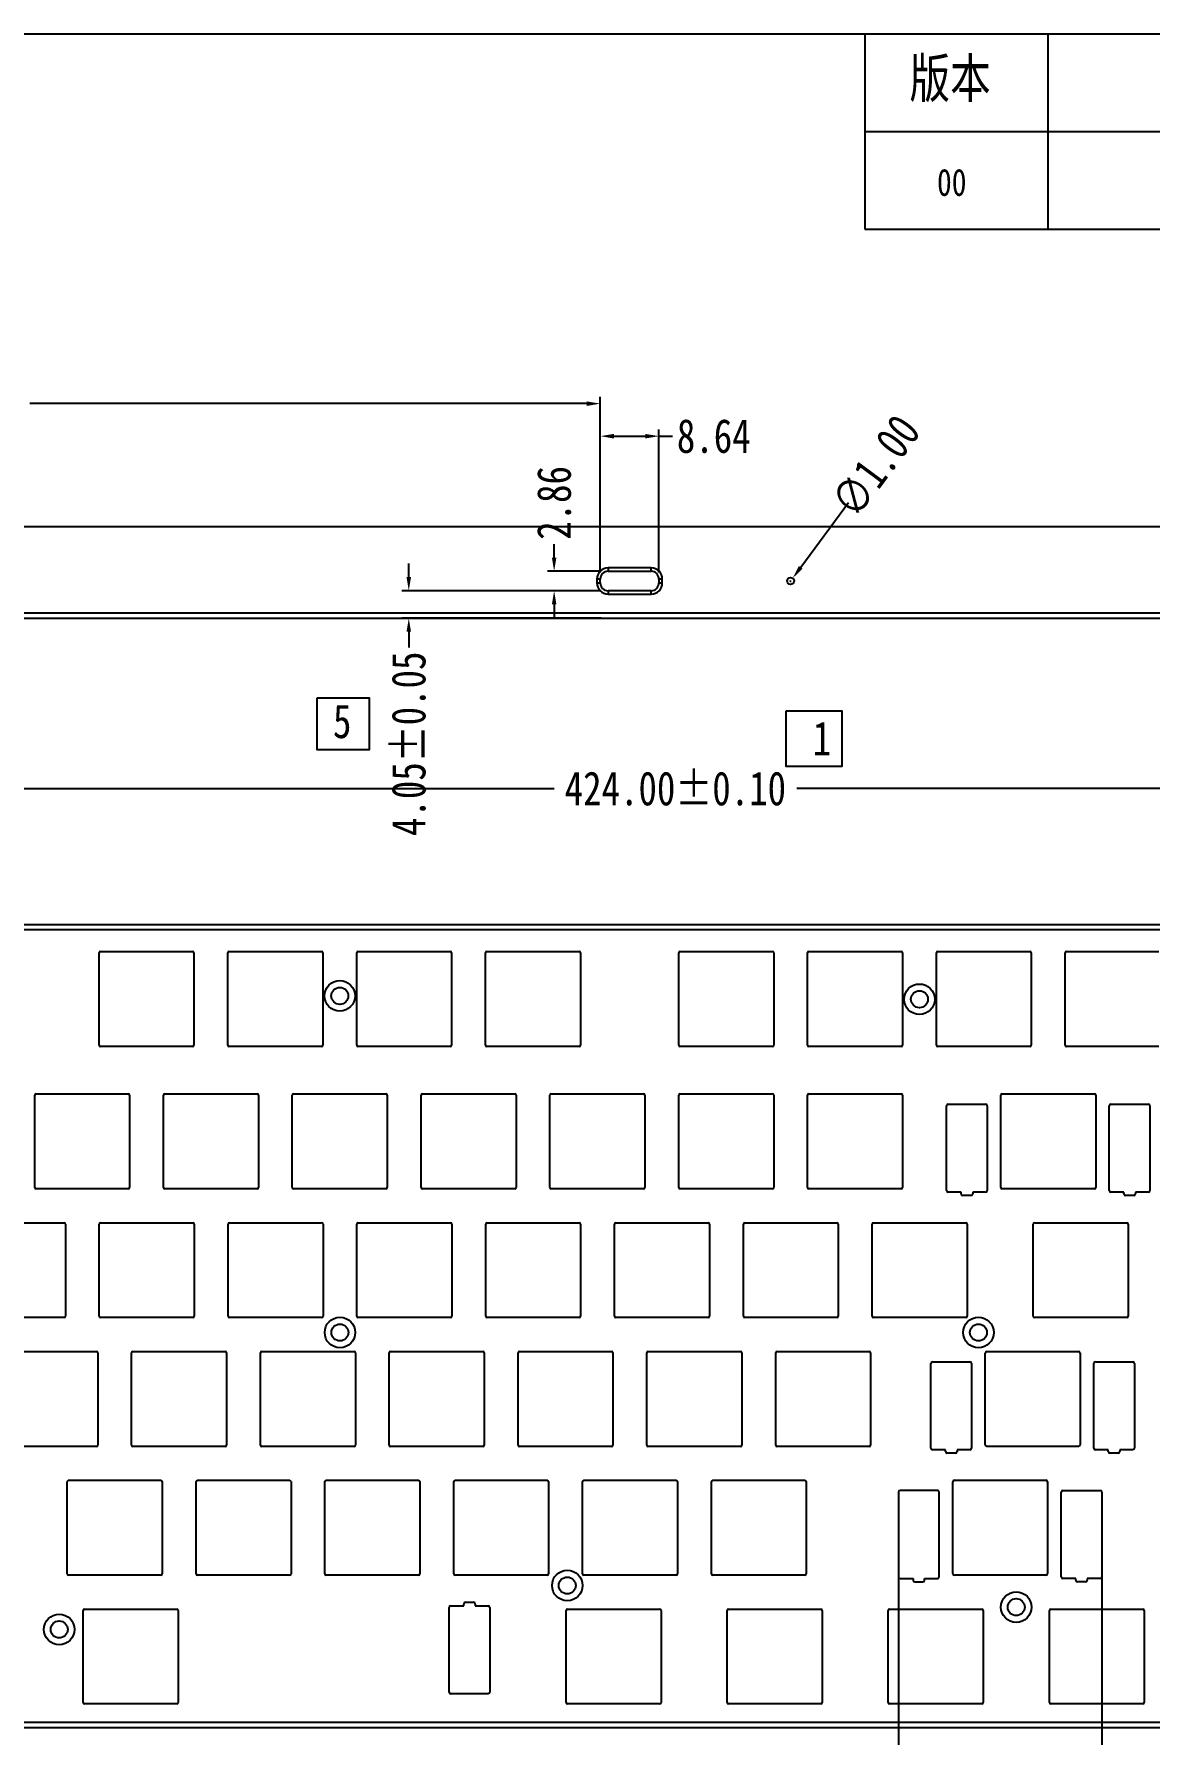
# Model space of a CAD drawing. Header units: inches. Extents: x 544 to 1078, y 439 to 817.
# Drawn here: x 712.8 to 877.4, y 565.6 to 816.6 of the extents above; entities that cross this region are included whole.
import ezdxf

# ---------------------------------------------------------------- set-up
doc = ezdxf.new("R2010")
doc.units = ezdxf.units.IN
doc.header["$LTSCALE"] = 5
doc.header["$MEASUREMENT"] = 0
doc.header["$PDMODE"] = 3
doc.header["$PDSIZE"] = 0.3125
doc.layers.get('0').update_dxf_attribs({"linetype": 'CONTINUOUS'})
doc.layers.get('Defpoints').update_dxf_attribs({"linetype": 'CONTINUOUS'})
doc.layers.add('图框', color=7, linetype='CONTINUOUS')
doc.layers.add('文字说明', color=2, linetype='CONTINUOUS')
doc.styles.get("Standard").update_dxf_attribs({"font": 'txt', "width": 0.8})
doc.dimstyles.get("Standard").update_dxf_attribs({"dimtxt": 5, "dimasz": 2, "dimexe": 1, "dimexo": 1, "dimgap": 0.09, "dimtad": 0, "dimzin": 4, "dimdsep": 46, "dimtxsty": 'Standard', "dimcen": 0.09, "dimclrd": 5, "dimclre": 5, "dimclrt": 1, "dimadec": 0, "dimazin": 0, "dimtp": 0.01, "dimtm": 0.01, "dimtfac": 1, "dimtofl": 0, "dimtmove": 0, "dimatfit": 3, "dimfxl": 0, "dimtolj": 1, "dimtzin": 4, "dimarcsym": 0})

# ---------------------------------------------------------------- blocks, each defined once
blk = doc.blocks.new('*D4')
at = {"color": 5, "lineweight": -2}
for p, q in [((595.44, 681.72), (595.44, 706.25)), ((597.44, 705.25), (789.54, 705.25)), ((1017.44, 705.25), (825.34, 705.25)), ((1019.44, 681.72), (1019.44, 706.25))]:
    blk.add_line(p, q, dxfattribs=at)
at = {"color": 5}
for points in [[(597.44, 705.58), (597.44, 704.92), (595.44, 705.25)], [(1017.44, 705.58), (1017.44, 704.92), (1019.44, 705.25)]]:
    blk.add_solid(points, dxfattribs=at)
at = {"layer": 'Defpoints', "color": 0}
for p in [(1019.44, 705.25), (595.44, 680.72), (1019.44, 680.72)]:
    blk.add_point(p, dxfattribs=at)
at = {"color": 1, "insert": (807.44, 705.25), "char_height": 5, "attachment_point": 5}
blk.add_mtext('\\A1;424.00%%P0{\\fSimSun|b0|i0|c134|p2;.10}', dxfattribs=at)
blk = doc.blocks.new('*D5')
at = {"color": 5, "lineweight": -2}
for p, q in [((832.98, 747.41), (825.93, 737.89)), ((824.35, 735.88), (824.53, 735.88)), ((824.44, 735.79), (824.44, 735.97))]:
    blk.add_line(p, q, dxfattribs=at)
at = {"color": 5}
blk.add_solid([(825.66, 738.09), (826.2, 737.69), (824.74, 736.29)], dxfattribs=at)
at = {"layer": 'Defpoints', "color": 0}
for p in [(824.14, 735.48), (824.74, 736.29)]:
    blk.add_point(p, dxfattribs=at)
at = {"color": 1, "insert": (837, 752.84), "char_height": 5, "attachment_point": 5, "rotation": 53.4727}
blk.add_mtext('\\A1;∅1.00', dxfattribs=at)
blk = doc.blocks.new('*D6')
at = {"color": 5, "lineweight": -2}
for p, q in [((796.37, 737.16), (796.37, 758.25)), ((805.01, 737.16), (805.01, 758.25)), ((798.37, 757.25), (803.01, 757.25)), ((805.01, 757.25), (807.01, 757.25))]:
    blk.add_line(p, q, dxfattribs=at)
at = {"color": 5}
for points in [[(798.37, 757.58), (798.37, 756.91), (796.37, 757.25)], [(803.01, 756.91), (803.01, 757.58), (805.01, 757.25)]]:
    blk.add_solid(points, dxfattribs=at)
at = {"layer": 'Defpoints', "color": 0}
for p in [(805.01, 757.25), (796.37, 736.16), (805.01, 736.16)]:
    blk.add_point(p, dxfattribs=at)
at = {"color": 1, "insert": (813.1, 757.25), "char_height": 5, "attachment_point": 5}
blk.add_mtext('\\A1;8.64', dxfattribs=at)
blk = doc.blocks.new('*D7')
at = {"color": 5, "lineweight": -2}
for p, q in [((768.12, 736.45), (768.12, 738.45)), ((796.52, 734.45), (767.12, 734.45)), ((796.52, 730.4), (767.12, 730.4)), ((768.12, 728.4), (768.12, 726.07))]:
    blk.add_line(p, q, dxfattribs=at)
at = {"color": 5}
for points in [[(767.79, 736.45), (768.45, 736.45), (768.12, 734.45)], [(768.45, 728.4), (767.79, 728.4), (768.12, 730.4)]]:
    blk.add_solid(points, dxfattribs=at)
at = {"layer": 'Defpoints', "color": 0}
for p in [(797.52, 734.45), (768.12, 730.4), (797.52, 730.4)]:
    blk.add_point(p, dxfattribs=at)
at = {"color": 1, "insert": (768.12, 711.87), "char_height": 5, "attachment_point": 5, "rotation": 90}
blk.add_mtext('\\A1;4.05%%P0{\\fSimSun|b0|i0|c134|p2;.05}', dxfattribs=at)
blk = doc.blocks.new('*D8')
at = {"color": 5, "lineweight": -2}
for p, q in [((789.56, 739.31), (789.56, 741.31)), ((796.52, 737.31), (788.56, 737.31)), ((796.52, 734.45), (788.56, 734.45)), ((789.56, 732.45), (789.56, 730.45))]:
    blk.add_line(p, q, dxfattribs=at)
at = {"color": 5}
for points in [[(789.23, 739.31), (789.89, 739.31), (789.56, 737.31)], [(789.89, 732.45), (789.23, 732.45), (789.56, 734.45)]]:
    blk.add_solid(points, dxfattribs=at)
at = {"layer": 'Defpoints', "color": 0}
for p in [(789.56, 737.31), (797.52, 737.31), (797.52, 734.45)]:
    blk.add_point(p, dxfattribs=at)
at = {"color": 1, "insert": (789.56, 747.4), "char_height": 5, "attachment_point": 5, "rotation": 90}
blk.add_mtext('\\A1;2.86', dxfattribs=at)
blk = doc.blocks.new('*D13')
at = {"color": 5, "lineweight": -2}
for p, q in [((840.35, 591.19), (840.35, 553.6)), ((870.35, 591.19), (870.35, 553.6)), ((842.35, 554.6), (842.59, 554.6)), ((868.35, 554.6), (868.1, 554.6))]:
    blk.add_line(p, q, dxfattribs=at)
at = {"color": 5}
for points in [[(842.35, 554.93), (842.35, 554.26), (840.35, 554.6)], [(868.35, 554.93), (868.35, 554.26), (870.35, 554.6)]]:
    blk.add_solid(points, dxfattribs=at)
at = {"layer": 'Defpoints', "color": 0}
for p in [(840.35, 592.19), (870.35, 592.19), (870.35, 554.6)]:
    blk.add_point(p, dxfattribs=at)
at = {"color": 1, "insert": (855.35, 554.6), "char_height": 5, "attachment_point": 5}
blk.add_mtext('\\A1;30.00%%P0.1', dxfattribs=at)
blk = doc.blocks.new('*D17')
at = {"color": 5, "lineweight": -2}
for p, q in [((595.44, 743.45), (595.44, 763.05)), ((796.37, 737.16), (796.37, 763.05)), ((597.44, 762.05), (679.58, 762.05)), ((794.37, 762.05), (712.23, 762.05))]:
    blk.add_line(p, q, dxfattribs=at)
at = {"color": 5}
for points in [[(597.44, 762.38), (597.44, 761.71), (595.44, 762.05)], [(794.37, 761.71), (794.37, 762.38), (796.37, 762.05)]]:
    blk.add_solid(points, dxfattribs=at)
at = {"layer": 'Defpoints', "color": 0}
for p in [(595.44, 762.05), (595.44, 742.45), (796.37, 736.16)]:
    blk.add_point(p, dxfattribs=at)
at = {"color": 1, "insert": (695.91, 762.05), "char_height": 5, "attachment_point": 5}
blk.add_mtext('\\A1;200.93%%P0{\\fSimSun|b0|i0|c134|p2;.1}', dxfattribs=at)

msp = doc.modelspace()

# ---------------------------------------------------------------- linework, layer by layer
at = {"color": 7, "linetype": 'Continuous'}
for p, q in [((599.941, 743.938), (1014.941, 743.938)), ((797.521, 737.814), (797.521, 737.314)), ((803.861, 737.814), (797.521, 737.814)), ((803.861, 737.314), (803.861, 737.814)), ((795.871, 736.164), (795.871, 735.604)), ((796.371, 736.164), (795.871, 736.164)), ((795.871, 735.604), (796.371, 735.604)), ((796.371, 735.604), (796.371, 736.164)), ((797.521, 737.314), (803.861, 737.314)), ((805.011, 736.164), (805.011, 735.604)), ((805.511, 736.164), (805.011, 736.164)), ((805.011, 735.604), (805.511, 735.604)), ((805.511, 735.604), (805.511, 736.164)), ((797.521, 734.454), (797.521, 733.954)), ((803.861, 734.454), (797.521, 734.454)), ((797.521, 733.954), (803.861, 733.954)), ((803.861, 733.954), (803.861, 734.454)), ((595.441, 731.204), (1019.441, 731.204)), ((596.241, 730.404), (1018.641, 730.404))]:
    msp.add_line(p, q, dxfattribs=at)
at = {"color": 4, "linetype": 'Continuous'}
for p, q in [((599.941, 685.218), (1014.941, 685.218)), ((1014.941, 684.418), (599.941, 684.418)), ((722.441, 667.418), (722.441, 681.018)), ((722.641, 681.218), (736.241, 681.218)), ((736.441, 681.018), (736.441, 667.418)), ((741.441, 667.418), (741.441, 681.018)), ((741.641, 681.218), (755.241, 681.218)), ((755.441, 681.018), (755.441, 667.418)), ((760.441, 667.418), (760.441, 681.018)), ((760.641, 681.218), (774.241, 681.218)), ((774.441, 681.018), (774.441, 667.418)), ((779.441, 667.418), (779.441, 681.018)), ((779.641, 681.218), (793.241, 681.218)), ((793.441, 681.018), (793.441, 667.418)), ((807.941, 667.418), (807.941, 681.018)), ((808.141, 681.218), (821.741, 681.218)), ((821.941, 681.018), (821.941, 667.418)), ((826.941, 667.418), (826.941, 681.018)), ((827.141, 681.218), (840.741, 681.218)), ((840.941, 681.018), (840.941, 667.418)), ((845.941, 667.418), (845.941, 681.018)), ((846.141, 681.218), (859.741, 681.218)), ((859.941, 681.018), (859.941, 667.418)), ((864.941, 667.418), (864.941, 681.018)), ((865.141, 681.218), (878.741, 681.218)), ((736.241, 667.218), (722.641, 667.218)), ((755.241, 667.218), (741.641, 667.218)), ((774.241, 667.218), (760.641, 667.218)), ((793.241, 667.218), (779.641, 667.218)), ((821.741, 667.218), (808.141, 667.218)), ((840.741, 667.218), (827.141, 667.218)), ((859.741, 667.218), (846.141, 667.218)), ((878.741, 667.218), (865.141, 667.218)), ((712.941, 646.418), (712.941, 660.018)), ((713.141, 660.218), (726.741, 660.218)), ((726.941, 660.018), (726.941, 646.418)), ((731.941, 646.418), (731.941, 660.018)), ((732.141, 660.218), (745.741, 660.218)), ((745.941, 660.018), (745.941, 646.418)), ((750.941, 646.418), (750.941, 660.018)), ((751.141, 660.218), (764.741, 660.218)), ((764.941, 660.018), (764.941, 646.418)), ((769.941, 646.418), (769.941, 660.018)), ((770.141, 660.218), (783.741, 660.218)), ((783.941, 660.018), (783.941, 646.418)), ((788.941, 646.418), (788.941, 660.018)), ((789.141, 660.218), (802.741, 660.218)), ((802.941, 660.018), (802.941, 646.418)), ((807.941, 646.418), (807.941, 660.018)), ((808.141, 660.218), (821.741, 660.218)), ((821.941, 660.018), (821.941, 646.418)), ((826.941, 646.418), (826.941, 660.018)), ((827.141, 660.218), (840.741, 660.218)), ((840.941, 660.018), (840.941, 646.418)), ((855.441, 646.418), (855.441, 660.018)), ((855.641, 660.218), (869.241, 660.218)), ((869.441, 660.018), (869.441, 646.418)), ((847.441, 645.968), (847.441, 658.468)), ((847.691, 658.718), (853.191, 658.718)), ((853.441, 658.468), (853.441, 645.968)), ((871.441, 645.968), (871.441, 658.468)), ((871.691, 658.718), (877.191, 658.718)), ((877.441, 658.468), (877.441, 645.968)), ((726.741, 646.218), (713.141, 646.218)), ((745.741, 646.218), (732.141, 646.218)), ((764.741, 646.218), (751.141, 646.218)), ((783.741, 646.218), (770.141, 646.218)), ((802.741, 646.218), (789.141, 646.218)), ((821.741, 646.218), (808.141, 646.218)), ((840.741, 646.218), (827.141, 646.218)), ((849.591, 645.718), (847.691, 645.718)), ((849.591, 645.468), (849.591, 645.718)), ((851.041, 645.218), (849.841, 645.218)), ((853.191, 645.718), (851.291, 645.718)), ((851.291, 645.718), (851.291, 645.468)), ((869.241, 646.218), (855.641, 646.218)), ((873.591, 645.718), (871.691, 645.718)), ((873.591, 645.468), (873.591, 645.718)), ((875.041, 645.218), (873.841, 645.218)), ((877.191, 645.718), (875.291, 645.718)), ((875.291, 645.718), (875.291, 645.468)), ((703.671, 641.218), (717.271, 641.218)), ((717.471, 641.018), (717.471, 627.418)), ((722.471, 627.418), (722.471, 641.018)), ((722.671, 641.218), (736.271, 641.218)), ((736.471, 641.018), (736.471, 627.418)), ((741.471, 627.418), (741.471, 641.018)), ((741.671, 641.218), (755.271, 641.218)), ((755.471, 641.018), (755.471, 627.418)), ((760.471, 627.418), (760.471, 641.018)), ((760.671, 641.218), (774.271, 641.218)), ((774.471, 641.018), (774.471, 627.418)), ((779.471, 627.418), (779.471, 641.018)), ((779.671, 641.218), (793.271, 641.218)), ((793.471, 641.018), (793.471, 627.418)), ((798.471, 627.418), (798.471, 641.018)), ((798.671, 641.218), (812.271, 641.218)), ((812.471, 641.018), (812.471, 627.418)), ((817.471, 627.418), (817.471, 641.018)), ((817.671, 641.218), (831.271, 641.218)), ((831.471, 641.018), (831.471, 627.418)), ((836.471, 627.418), (836.471, 641.018)), ((836.671, 641.218), (850.271, 641.218)), ((850.471, 641.018), (850.471, 627.418)), ((860.236, 627.418), (860.236, 641.018)), ((860.436, 641.218), (874.036, 641.218)), ((874.236, 641.018), (874.236, 627.418)), ((717.271, 627.218), (703.671, 627.218)), ((736.271, 627.218), (722.671, 627.218)), ((755.271, 627.218), (741.671, 627.218)), ((774.271, 627.218), (760.671, 627.218)), ((793.271, 627.218), (779.671, 627.218)), ((812.271, 627.218), (798.671, 627.218)), ((831.271, 627.218), (817.671, 627.218)), ((850.271, 627.218), (836.671, 627.218)), ((874.036, 627.218), (860.436, 627.218)), ((708.441, 622.218), (722.041, 622.218)), ((722.241, 622.018), (722.241, 608.418)), ((727.241, 608.418), (727.241, 622.018)), ((727.441, 622.218), (741.041, 622.218)), ((741.241, 622.018), (741.241, 608.418)), ((746.241, 608.418), (746.241, 622.018)), ((746.441, 622.218), (760.041, 622.218)), ((760.241, 622.018), (760.241, 608.418)), ((765.241, 608.418), (765.241, 622.018)), ((765.441, 622.218), (779.041, 622.218)), ((779.241, 622.018), (779.241, 608.418)), ((784.241, 608.418), (784.241, 622.018)), ((784.441, 622.218), (798.041, 622.218)), ((798.241, 622.018), (798.241, 608.418)), ((803.241, 608.418), (803.241, 622.018)), ((803.441, 622.218), (817.041, 622.218)), ((817.241, 622.018), (817.241, 608.418)), ((822.241, 608.418), (822.241, 622.018)), ((822.441, 622.218), (836.041, 622.218)), ((836.241, 622.018), (836.241, 608.418)), ((845.141, 607.968), (845.141, 620.468)), ((845.391, 620.718), (850.891, 620.718)), ((851.141, 620.468), (851.141, 607.968)), ((853.141, 608.468), (853.141, 621.968)), ((853.391, 622.218), (866.891, 622.218)), ((867.141, 621.968), (867.141, 608.468)), ((869.141, 607.968), (869.141, 620.468)), ((869.391, 620.718), (874.891, 620.718)), ((875.141, 620.468), (875.141, 607.968)), ((722.041, 608.218), (708.441, 608.218)), ((741.041, 608.218), (727.441, 608.218)), ((760.041, 608.218), (746.441, 608.218)), ((779.041, 608.218), (765.441, 608.218)), ((798.041, 608.218), (784.441, 608.218)), ((817.041, 608.218), (803.441, 608.218)), ((836.041, 608.218), (822.441, 608.218)), ((847.291, 607.718), (845.391, 607.718)), ((847.291, 607.468), (847.291, 607.718)), ((850.891, 607.718), (848.991, 607.718)), ((848.991, 607.718), (848.991, 607.468)), ((866.891, 608.218), (853.391, 608.218)), ((871.291, 607.718), (869.391, 607.718)), ((871.291, 607.468), (871.291, 607.718)), ((874.891, 607.718), (872.991, 607.718)), ((872.991, 607.718), (872.991, 607.468)), ((848.741, 607.218), (847.541, 607.218)), ((872.741, 607.218), (871.541, 607.218)), ((717.751, 589.418), (717.751, 603.018)), ((717.951, 603.218), (731.551, 603.218)), ((731.751, 603.018), (731.751, 589.418)), ((736.751, 589.418), (736.751, 603.018)), ((736.951, 603.218), (750.551, 603.218)), ((750.751, 603.018), (750.751, 589.418)), ((755.751, 589.418), (755.751, 603.018)), ((755.951, 603.218), (769.551, 603.218)), ((769.751, 603.018), (769.751, 589.418)), ((774.751, 589.418), (774.751, 603.018)), ((774.951, 603.218), (788.551, 603.218)), ((788.751, 603.018), (788.751, 589.418)), ((793.751, 589.418), (793.751, 603.018)), ((793.951, 603.218), (807.551, 603.218)), ((807.751, 603.018), (807.751, 589.418)), ((812.751, 589.418), (812.751, 603.018)), ((812.951, 603.218), (826.551, 603.218)), ((826.751, 603.018), (826.751, 589.418)), ((848.346, 589.468), (848.346, 602.968)), ((848.596, 603.218), (862.096, 603.218)), ((862.346, 602.968), (862.346, 589.468)), ((840.346, 601.468), (840.346, 588.968)), ((846.096, 601.718), (840.596, 601.718)), ((846.346, 588.968), (846.346, 601.468)), ((864.346, 588.968), (864.346, 601.468)), ((864.596, 601.718), (870.096, 601.718)), ((870.346, 601.468), (870.346, 588.968)), ((731.551, 589.218), (717.951, 589.218)), ((750.551, 589.218), (736.951, 589.218)), ((769.551, 589.218), (755.951, 589.218)), ((788.551, 589.218), (774.951, 589.218)), ((807.551, 589.218), (793.951, 589.218)), ((826.551, 589.218), (812.951, 589.218)), ((840.596, 588.718), (842.496, 588.718)), ((842.496, 588.718), (842.496, 588.468)), ((842.746, 588.218), (843.946, 588.218)), ((844.196, 588.718), (846.096, 588.718)), ((844.196, 588.468), (844.196, 588.718)), ((862.096, 589.218), (848.596, 589.218)), ((866.496, 588.718), (864.596, 588.718)), ((866.496, 588.468), (866.496, 588.718)), ((867.946, 588.218), (866.746, 588.218)), ((870.096, 588.718), (868.196, 588.718)), ((868.196, 588.718), (868.196, 588.468)), ((774.316, 584.718), (776.216, 584.718)), ((776.216, 584.718), (776.216, 584.968)), ((776.466, 585.218), (777.666, 585.218)), ((777.916, 584.968), (777.916, 584.718)), ((777.916, 584.718), (779.816, 584.718)), ((720.091, 570.418), (720.091, 584.018)), ((720.291, 584.218), (733.891, 584.218)), ((734.091, 584.018), (734.091, 570.418)), ((774.066, 571.968), (774.066, 584.468)), ((780.066, 584.468), (780.066, 571.968)), ((791.321, 570.418), (791.321, 584.018)), ((791.521, 584.218), (805.121, 584.218)), ((805.321, 584.018), (805.321, 570.418)), ((815.081, 570.418), (815.081, 584.018)), ((815.281, 584.218), (828.881, 584.218)), ((829.081, 584.018), (829.081, 570.418)), ((838.841, 570.418), (838.841, 584.018)), ((839.041, 584.218), (852.641, 584.218)), ((852.841, 584.018), (852.841, 570.418)), ((862.601, 570.418), (862.601, 584.018)), ((862.801, 584.218), (876.401, 584.218)), ((876.601, 584.018), (876.601, 570.418)), ((733.891, 570.218), (720.291, 570.218)), ((779.816, 571.718), (774.316, 571.718)), ((805.121, 570.218), (791.521, 570.218)), ((828.881, 570.218), (815.281, 570.218)), ((852.641, 570.218), (839.041, 570.218)), ((876.401, 570.218), (862.801, 570.218)), ((599.941, 567.518), (1014.941, 567.518)), ((1014.941, 566.718), (599.941, 566.718))]:
    msp.add_line(p, q, dxfattribs=at)
at = {"color": 1}
for points in [[(754.601, 718.656), (762.271, 718.656), (762.271, 710.955), (754.601, 710.955)], [(823.771, 716.747), (831.991, 716.747), (831.991, 708.529), (823.771, 708.529)]]:
    msp.add_lwpolyline(points, close=True, dxfattribs=at)
at = {"color": 7, "linetype": 'Continuous'}
msp.add_circle((824.441, 735.884), 0.5, dxfattribs=at)
at = {"color": 4, "linetype": 'Continuous'}
for centre, radius in [((757.941, 674.681), 2.25), ((757.941, 674.681), 1.25), ((843.441, 674.181), 2.25), ((843.441, 674.181), 1.25), ((757.971, 625.018), 2.25), ((757.971, 625.018), 1.25), ((852.141, 625.018), 2.25), ((852.141, 625.018), 1.25), ((791.501, 587.698), 2.25), ((791.501, 587.698), 1.25), ((857.717, 584.513), 2.25), ((857.717, 584.513), 1.25), ((716.566, 581.218), 2.25), ((716.566, 581.218), 1.25)]:
    msp.add_circle(centre, radius, dxfattribs=at)
at = {"color": 7, "linetype": 'Continuous'}
for centre, radius, start, end in [((797.521, 736.164), 1.65, 90, 180), ((803.861, 736.164), 1.65, 360, 90), ((797.521, 735.604), 1.65, 180, 270), ((797.521, 736.164), 1.15, 90, 180), ((797.521, 735.604), 1.15, 180, 270), ((803.861, 736.164), 1.15, 360, 90), ((803.861, 735.604), 1.65, 270, 360), ((803.861, 735.604), 1.15, 270, 360)]:
    msp.add_arc(centre, radius, start, end, dxfattribs=at)
at = {"color": 4, "linetype": 'Continuous'}
for centre, radius, start, end in [((722.641, 681.018), 0.2, 90, 180), ((736.241, 681.018), 0.2, 0, 90), ((741.641, 681.018), 0.2, 90, 180), ((755.241, 681.018), 0.2, 0, 90), ((760.641, 681.018), 0.2, 90, 180), ((774.241, 681.018), 0.2, 0, 90), ((779.641, 681.018), 0.2, 90, 180), ((793.241, 681.018), 0.2, 0, 90), ((808.141, 681.018), 0.2, 90, 180), ((821.741, 681.018), 0.2, 0, 90), ((827.141, 681.018), 0.2, 90, 180), ((840.741, 681.018), 0.2, 0, 90), ((846.141, 681.018), 0.2, 90, 180), ((859.741, 681.018), 0.2, 0, 90), ((865.141, 681.018), 0.2, 90, 180), ((722.641, 667.418), 0.2, 180, 270), ((736.241, 667.418), 0.2, 270, 0), ((741.641, 667.418), 0.2, 180, 270), ((755.241, 667.418), 0.2, 270, 0), ((760.641, 667.418), 0.2, 180, 270), ((774.241, 667.418), 0.2, 270, 0), ((779.641, 667.418), 0.2, 180, 270), ((793.241, 667.418), 0.2, 270, 0), ((808.141, 667.418), 0.2, 180, 270), ((821.741, 667.418), 0.2, 270, 0), ((827.141, 667.418), 0.2, 180, 270), ((840.741, 667.418), 0.2, 270, 0), ((846.141, 667.418), 0.2, 180, 270), ((859.741, 667.418), 0.2, 270, 0), ((865.141, 667.418), 0.2, 180, 270), ((713.141, 660.018), 0.2, 90, 180), ((726.741, 660.018), 0.2, 0, 90), ((732.141, 660.018), 0.2, 90, 180), ((745.741, 660.018), 0.2, 0, 90), ((751.141, 660.018), 0.2, 90, 180), ((764.741, 660.018), 0.2, 0, 90), ((770.141, 660.018), 0.2, 90, 180), ((783.741, 660.018), 0.2, 0, 90), ((789.141, 660.018), 0.2, 90, 180), ((802.741, 660.018), 0.2, 0, 90), ((808.141, 660.018), 0.2, 90, 180), ((821.741, 660.018), 0.2, 0, 90), ((827.141, 660.018), 0.2, 90, 180), ((840.741, 660.018), 0.2, 0, 90), ((855.641, 660.018), 0.2, 90, 180), ((869.241, 660.018), 0.2, 0, 90), ((847.691, 658.468), 0.25, 90, 180), ((853.191, 658.468), 0.25, 0, 90), ((871.691, 658.468), 0.25, 90, 180), ((877.191, 658.468), 0.25, 0, 90), ((713.141, 646.418), 0.2, 180, 270), ((726.741, 646.418), 0.2, 270, 0), ((732.141, 646.418), 0.2, 180, 270), ((745.741, 646.418), 0.2, 270, 0), ((751.141, 646.418), 0.2, 180, 270), ((764.741, 646.418), 0.2, 270, 0), ((770.141, 646.418), 0.2, 180, 270), ((783.741, 646.418), 0.2, 270, 0), ((789.141, 646.418), 0.2, 180, 270), ((802.741, 646.418), 0.2, 270, 0), ((808.141, 646.418), 0.2, 180, 270), ((821.741, 646.418), 0.2, 270, 0), ((827.141, 646.418), 0.2, 180, 270), ((840.741, 646.418), 0.2, 270, 0), ((847.691, 645.968), 0.25, 180, 270), ((849.841, 645.468), 0.25, 180, 270), ((851.041, 645.468), 0.25, 270, 0), ((853.191, 645.968), 0.25, 270, 0), ((855.641, 646.418), 0.2, 180, 270), ((869.241, 646.418), 0.2, 270, 0), ((871.691, 645.968), 0.25, 180, 270), ((873.841, 645.468), 0.25, 180, 270), ((875.041, 645.468), 0.25, 270, 0), ((877.191, 645.968), 0.25, 270, 0), ((717.271, 641.018), 0.2, 0, 90), ((722.671, 641.018), 0.2, 90, 180), ((736.271, 641.018), 0.2, 0, 90), ((741.671, 641.018), 0.2, 90, 180), ((755.271, 641.018), 0.2, 0, 90), ((760.671, 641.018), 0.2, 90, 180), ((774.271, 641.018), 0.2, 0, 90), ((779.671, 641.018), 0.2, 90, 180), ((793.271, 641.018), 0.2, 0, 90), ((798.671, 641.018), 0.2, 90, 180), ((812.271, 641.018), 0.2, 0, 90), ((817.671, 641.018), 0.2, 90, 180), ((831.271, 641.018), 0.2, 0, 90), ((836.671, 641.018), 0.2, 90, 180), ((850.271, 641.018), 0.2, 0, 90), ((860.436, 641.018), 0.2, 90, 180), ((874.036, 641.018), 0.2, 0, 90), ((717.271, 627.418), 0.2, 270, 0), ((722.671, 627.418), 0.2, 180, 270), ((736.271, 627.418), 0.2, 270, 0), ((741.671, 627.418), 0.2, 180, 270), ((755.271, 627.418), 0.2, 270, 0), ((760.671, 627.418), 0.2, 180, 270), ((774.271, 627.418), 0.2, 270, 0), ((779.671, 627.418), 0.2, 180, 270), ((793.271, 627.418), 0.2, 270, 0), ((798.671, 627.418), 0.2, 180, 270), ((812.271, 627.418), 0.2, 270, 0), ((817.671, 627.418), 0.2, 180, 270), ((831.271, 627.418), 0.2, 270, 0), ((836.671, 627.418), 0.2, 180, 270), ((850.271, 627.418), 0.2, 270, 0), ((860.436, 627.418), 0.2, 180, 270), ((874.036, 627.418), 0.2, 270, 0), ((722.041, 622.018), 0.2, 0, 90), ((727.441, 622.018), 0.2, 90, 180), ((741.041, 622.018), 0.2, 0, 90), ((746.441, 622.018), 0.2, 90, 180), ((760.041, 622.018), 0.2, 0, 90), ((765.441, 622.018), 0.2, 90, 180), ((779.041, 622.018), 0.2, 0, 90), ((784.441, 622.018), 0.2, 90, 180), ((798.041, 622.018), 0.2, 0, 90), ((803.441, 622.018), 0.2, 90, 180), ((817.041, 622.018), 0.2, 0, 90), ((822.441, 622.018), 0.2, 90, 180), ((836.041, 622.018), 0.2, 0, 90), ((845.391, 620.468), 0.25, 90, 180), ((850.891, 620.468), 0.25, 0, 90), ((853.391, 621.968), 0.25, 90, 180), ((866.891, 621.968), 0.25, 0, 90), ((869.391, 620.468), 0.25, 90, 180), ((874.891, 620.468), 0.25, 0, 90), ((722.041, 608.418), 0.2, 270, 0), ((727.441, 608.418), 0.2, 180, 270), ((741.041, 608.418), 0.2, 270, 0), ((746.441, 608.418), 0.2, 180, 270), ((760.041, 608.418), 0.2, 270, 0), ((765.441, 608.418), 0.2, 180, 270), ((779.041, 608.418), 0.2, 270, 0), ((784.441, 608.418), 0.2, 180, 270), ((798.041, 608.418), 0.2, 270, 0), ((803.441, 608.418), 0.2, 180, 270), ((817.041, 608.418), 0.2, 270, 0), ((822.441, 608.418), 0.2, 180, 270), ((836.041, 608.418), 0.2, 270, 0), ((845.391, 607.968), 0.25, 180, 270), ((847.541, 607.468), 0.25, 180, 270), ((848.741, 607.468), 0.25, 270, 0), ((850.891, 607.968), 0.25, 270, 0), ((853.391, 608.468), 0.25, 180, 270), ((866.891, 608.468), 0.25, 270, 0), ((869.391, 607.968), 0.25, 180, 270), ((871.541, 607.468), 0.25, 180, 270), ((872.741, 607.468), 0.25, 270, 0), ((874.891, 607.968), 0.25, 270, 0), ((717.951, 603.018), 0.2, 90, 180), ((731.551, 603.018), 0.2, 0, 90), ((736.951, 603.018), 0.2, 90, 180), ((750.551, 603.018), 0.2, 0, 90), ((755.951, 603.018), 0.2, 90, 180), ((769.551, 603.018), 0.2, 0, 90), ((774.951, 603.018), 0.2, 90, 180), ((788.551, 603.018), 0.2, 0, 90), ((793.951, 603.018), 0.2, 90, 180), ((807.551, 603.018), 0.2, 0, 90), ((812.951, 603.018), 0.2, 90, 180), ((826.551, 603.018), 0.2, 0, 90), ((848.596, 602.968), 0.25, 90, 180), ((862.096, 602.968), 0.25, 0, 90), ((840.596, 601.468), 0.25, 90, 180), ((846.096, 601.468), 0.25, 0, 90), ((864.596, 601.468), 0.25, 90, 180), ((870.096, 601.468), 0.25, 0, 90), ((717.951, 589.418), 0.2, 180, 270), ((731.551, 589.418), 0.2, 270, 0), ((736.951, 589.418), 0.2, 180, 270), ((750.551, 589.418), 0.2, 270, 0), ((755.951, 589.418), 0.2, 180, 270), ((769.551, 589.418), 0.2, 270, 0), ((774.951, 589.418), 0.2, 180, 270), ((788.551, 589.418), 0.2, 270, 0), ((793.951, 589.418), 0.2, 180, 270), ((807.551, 589.418), 0.2, 270, 0), ((812.951, 589.418), 0.2, 180, 270), ((826.551, 589.418), 0.2, 270, 0), ((840.596, 588.968), 0.25, 180, 270), ((842.746, 588.468), 0.25, 180, 270), ((843.946, 588.468), 0.25, 270, 0), ((846.096, 588.968), 0.25, 270, 0), ((848.596, 589.468), 0.25, 180, 270), ((862.096, 589.468), 0.25, 270, 0), ((864.596, 588.968), 0.25, 180, 270), ((866.746, 588.468), 0.25, 180, 270), ((867.946, 588.468), 0.25, 270, 0), ((870.096, 588.968), 0.25, 270, 0), ((774.316, 584.468), 0.25, 90, 180), ((776.466, 584.968), 0.25, 90, 180), ((777.666, 584.968), 0.25, 0, 90), ((779.816, 584.468), 0.25, 0, 90), ((720.291, 584.018), 0.2, 90, 180), ((733.891, 584.018), 0.2, 0, 90), ((791.521, 584.018), 0.2, 90, 180), ((805.121, 584.018), 0.2, 0, 90), ((815.281, 584.018), 0.2, 90, 180), ((828.881, 584.018), 0.2, 0, 90), ((839.041, 584.018), 0.2, 90, 180), ((852.641, 584.018), 0.2, 0, 90), ((862.801, 584.018), 0.2, 90, 180), ((876.401, 584.018), 0.2, 0, 90), ((720.291, 570.418), 0.2, 180, 270), ((733.891, 570.418), 0.2, 270, 0), ((774.316, 571.968), 0.25, 180, 270), ((779.816, 571.968), 0.25, 270, 0), ((791.521, 570.418), 0.2, 180, 270), ((805.121, 570.418), 0.2, 270, 0), ((815.281, 570.418), 0.2, 180, 270), ((828.881, 570.418), 0.2, 270, 0), ((839.041, 570.418), 0.2, 180, 270), ((852.641, 570.418), 0.2, 270, 0), ((862.801, 570.418), 0.2, 180, 270), ((876.401, 570.418), 0.2, 270, 0)]:
    msp.add_arc(centre, radius, start, end, dxfattribs=at)
at = {"layer": '图框'}
for p, q in [((835.386, 816.575), (835.386, 787.775)), ((862.386, 816.575), (862.386, 787.775)), ((835.386, 802.175), (1078.386, 802.175)), ((835.386, 787.775), (1078.386, 787.775))]:
    msp.add_line(p, q, dxfattribs=at)
msp.add_lwpolyline([(543.786, 438.575), (1078.386, 438.575), (1078.386, 816.575), (543.786, 816.575)], close=True, dxfattribs=at)

# ---------------------------------------------------------------- texts
at = {"color": 1, "char_height": 5, "width": 4.90744, "attachment_point": 1}
for s, insert in [('5', (756.938, 717.709)), ('1', (827.701, 715.154))]:
    msp.add_mtext(s, dxfattribs=dict(at, insert=insert))
at = {"layer": '图框', "insert": (841.976, 812.947), "char_height": 5.76, "width": 31.85298, "attachment_point": 1}
msp.add_mtext('版本', dxfattribs=at)
at = {"layer": '文字说明', "insert": (846.028, 796.7), "char_height": 4, "width": 32.89774, "attachment_point": 1}
msp.add_mtext('00', dxfattribs=at)

# ---------------------------------------------------------------- dimensions: what is measured, and where the dimension line sits
at = {"color": 1}
for base, p1, p2, text, picture, middle in [((595.441, 762.048), (796.371, 736.164), (595.441, 742.447), '<>%%P0{\\fSimSun|b0|i0|c134|p2;.1}', '*D17', (695.906, 762.048)), ((870.346, 554.596), (840.346, 592.187), (870.346, 592.187), '<>%%P0.1', '*D13', (855.346, 554.596))]:
    dim = msp.add_linear_dim(base=base, p1=p1, p2=p2, text=text, dimstyle='Standard', dxfattribs=at)
    dim.commit()
    dim.dimension.update_dxf_attribs({"geometry": picture, "text_midpoint": middle})
dim = msp.add_diameter_dim_2p(p1=(824.144, 735.482), p2=(824.739, 736.286), dimstyle='Standard', dxfattribs=at)
dim.commit()
dim.dimension.update_dxf_attribs({"geometry": '*D5', "text_midpoint": (837, 752.839), "dimtype": 163})
dim = msp.add_linear_dim(base=(805.011, 757.247), p1=(796.371, 736.164), p2=(805.011, 736.164), dimstyle='Standard', dxfattribs=at)
dim.commit()
dim.dimension.update_dxf_attribs({"geometry": '*D6', "text_midpoint": (813.101, 757.247)})
dim = msp.add_linear_dim(base=(789.561, 737.314), p1=(797.521, 734.454), p2=(797.521, 737.314), angle=90, dimstyle='Standard', dxfattribs=at)
dim.commit()
dim.dimension.update_dxf_attribs({"geometry": '*D8', "text_midpoint": (789.561, 747.404)})
dim = msp.add_linear_dim(base=(768.12, 730.404), p1=(797.521, 734.454), p2=(797.521, 730.404), angle=90, text='<>%%P0{\\fSimSun|b0|i0|c134|p2;.05}', dimstyle='Standard', dxfattribs=at)
dim.commit()
dim.dimension.update_dxf_attribs({"geometry": '*D7', "text_midpoint": (768.12, 711.869), "dimtype": 160})
dim = msp.add_linear_dim(base=(1019.441, 705.251), p1=(595.441, 680.718), p2=(1019.441, 680.718), text='<>%%P0{\\fSimSun|b0|i0|c134|p2;.10}', dimstyle='Standard', dxfattribs=at)
dim.commit()
dim.dimension.update_dxf_attribs({"geometry": '*D4', "text_midpoint": (807.441, 705.251), "dimtype": 160})

doc.saveas('drawing.dxf')
